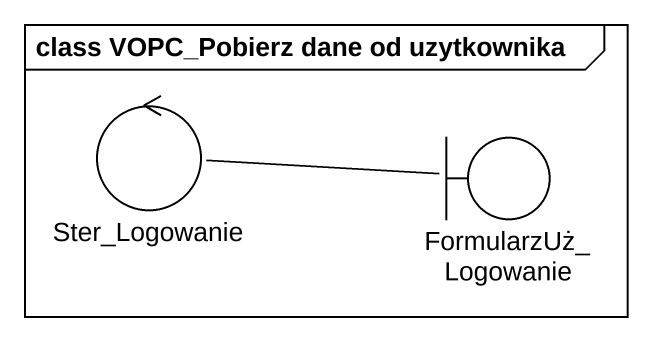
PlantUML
@startuml
mainframe class VOPC_Pobierz dane od uzytkownika
control Ster_Logowanie
boundary FormularzUż_Logowanie
FormularzUż_Logowanie -left- Ster_Logowanie
@enduml
